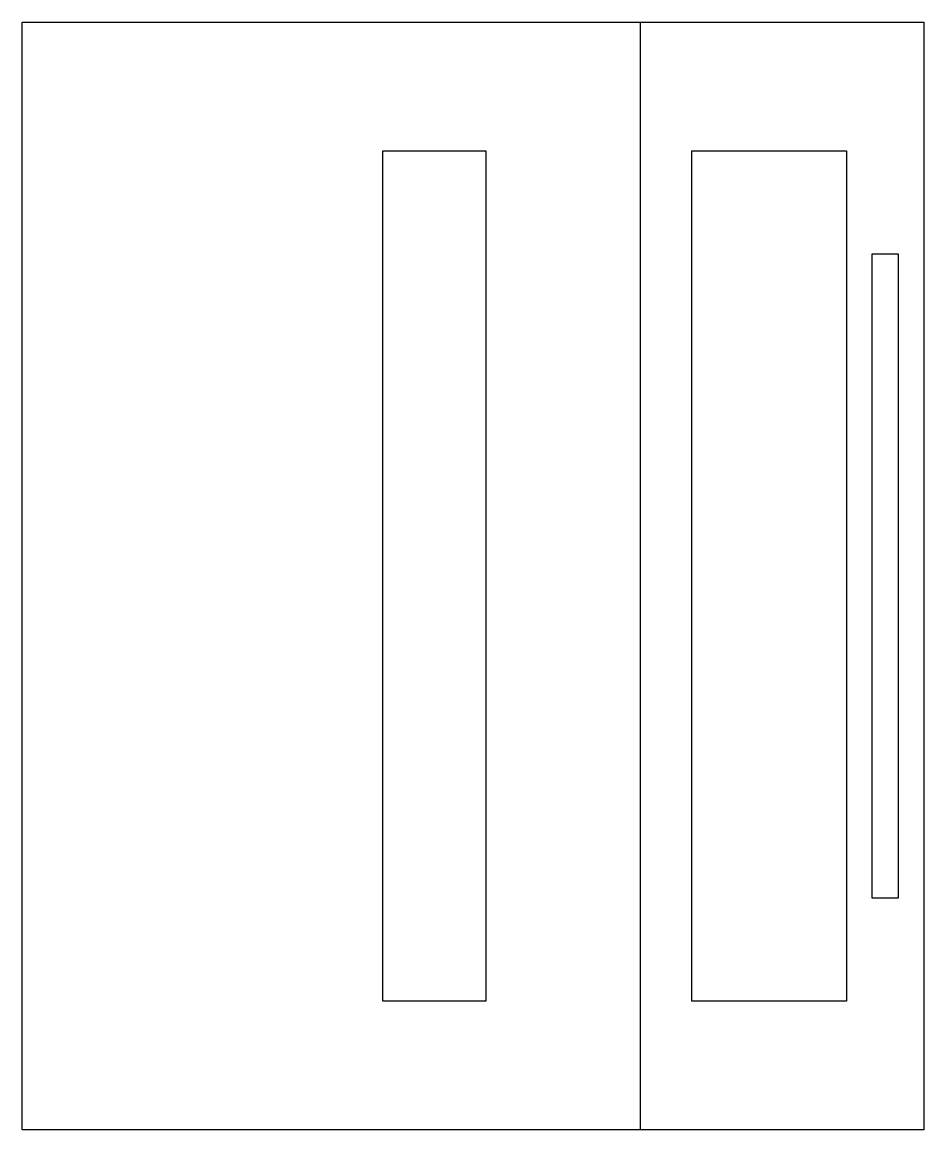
# Model space of a CAD drawing. Header units: millimetres. Extents: x 0 to 350, y 0 to 430.
import ezdxf

# ---------------------------------------------------------------- set-up
doc = ezdxf.new("R2010")
doc.units = ezdxf.units.MM
doc.header["$MEASUREMENT"] = 0

# ---------------------------------------------------------------- blocks, each defined once
blk = doc.blocks.new('SKRIVMASKIN_P')
for p, q in [((0, 430), (350, 430)), ((0, 0), (0, 430)), ((240, 420), (240, 430)), ((350, 430), (350, 0)), ((240, 0), (240, 420)), ((140, 380), (180, 380)), ((140, 50), (140, 380)), ((180, 380), (180, 50)), ((260, 50), (260, 380)), ((260, 380), (320, 380)), ((320, 380), (320, 50)), ((330, 90), (330, 340)), ((330, 340), (340, 340)), ((340, 340), (340, 90)), ((340, 90), (330, 90)), ((180, 50), (140, 50)), ((320, 50), (260, 50)), ((350, 0), (0, 0))]:
    blk.add_line(p, q)

msp = doc.modelspace()

# ---------------------------------------------------------------- block references
msp.add_blockref('SKRIVMASKIN_P', (0, 0))

doc.saveas('drawing.dxf')
